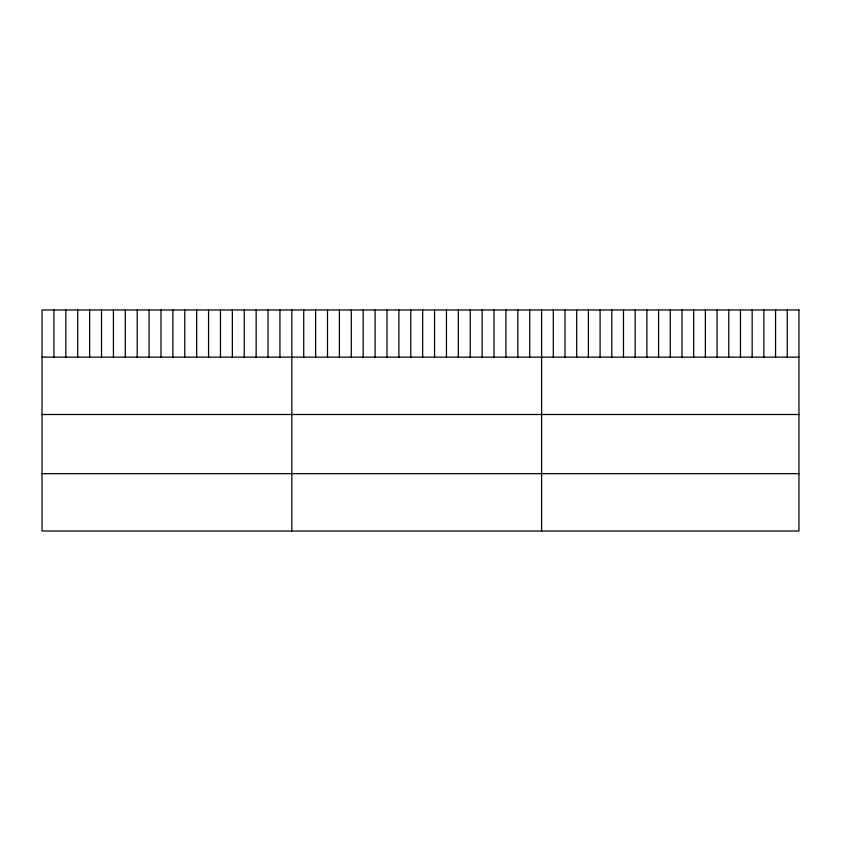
<?xml version="1.0" encoding="UTF-8"?>
<svg xmlns="http://www.w3.org/2000/svg" width="841" height="841" viewBox="0 0 841 841"><rect width="100%" height="100%" fill="white"/><g stroke="black" fill="none" stroke-linecap="round" stroke-linejoin="round"><path stroke-width="1.26" d="M42.05 357.131L798.95 357.131M42.05 414.508L798.95 414.508M42.05 473.641L798.95 473.641M787.25 309.982L787.25 357.131M775.56 309.982L775.56 357.131M763.859 309.982L763.859 357.131M752.159 309.982L752.159 357.131M740.458 309.982L740.458 357.131M728.769 309.982L728.769 357.131M717.068 309.982L717.068 357.131M705.368 309.982L705.368 357.131M693.667 309.982L693.667 357.131M681.977 309.982L681.977 357.131M670.277 309.982L670.277 357.131M658.577 309.982L658.577 357.131M646.887 309.982L646.887 357.131M635.186 309.982L635.186 357.131M623.486 309.982L623.486 357.131M611.785 309.982L611.785 357.131M600.096 309.982L600.096 357.131M588.395 309.982L588.395 357.131M576.695 309.982L576.695 357.131M564.994 309.982L564.994 357.131M553.304 309.982L553.304 357.131M541.604 309.982L541.604 531.018M529.714 309.982L529.714 357.131M517.814 309.982L517.814 357.131M505.925 309.982L505.925 357.131M494.024 309.982L494.024 357.131M482.135 309.982L482.135 357.131M470.235 309.982L470.235 357.131M458.345 309.982L458.345 357.131M446.455 309.982L446.455 357.131M434.555 309.982L434.555 357.131M422.666 309.982L422.666 357.131M410.765 309.982L410.765 357.131M398.876 309.982L398.876 357.131M386.976 309.982L386.976 357.131M375.086 309.982L375.086 357.131M363.196 309.982L363.196 357.131M351.296 309.982L351.296 357.131M339.407 309.982L339.407 357.131M327.506 309.982L327.506 357.131M315.617 309.982L315.617 357.131M303.717 309.982L303.717 357.131M291.827 309.982L291.827 531.018M279.937 309.982L279.937 357.131M268.037 309.982L268.037 357.131M256.148 309.982L256.148 357.131M244.247 309.982L244.247 357.131M232.358 309.982L232.358 357.131M220.458 309.982L220.458 357.131M208.568 309.982L208.568 357.131M196.678 309.982L196.678 357.131M184.778 309.982L184.778 357.131M172.889 309.982L172.889 357.131M160.988 309.982L160.988 357.131M149.099 309.982L149.099 357.131M137.199 309.982L137.199 357.131M125.309 309.982L125.309 357.131M113.419 309.982L113.419 357.131M101.519 309.982L101.519 357.131M89.63 309.982L89.63 357.131M77.729 309.982L77.729 357.131M65.84 309.982L65.84 357.131M53.94 309.982L53.94 357.131M798.95 309.982L42.05 309.982L42.05 531.018L798.95 531.018L798.95 309.982"/></g></svg>
